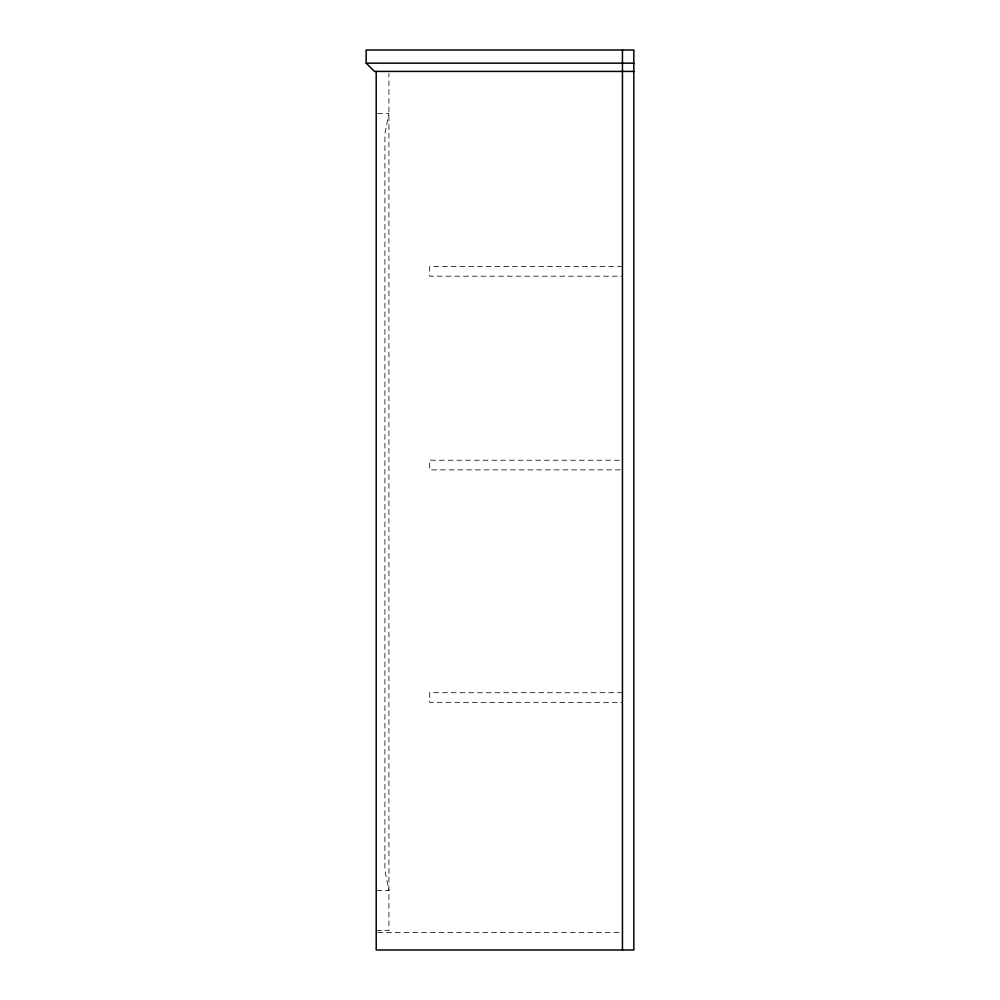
<?xml version="1.0" encoding="UTF-8"?>
<svg xmlns="http://www.w3.org/2000/svg" width="1000" height="1000" viewBox="0 0 1000 1000"><rect width="100%" height="100%" fill="white"/><g stroke="black" fill="none" stroke-linecap="round" stroke-linejoin="round"><path stroke-width="0.75" stroke-dasharray="5 3.75" d="M377.625 113.575L388.925 113.575L384.913 133.637L384.913 870.375L388.925 890.45L376.213 890.45M622.45 266.55L429.675 266.55L429.675 276.188L622.45 276.188M619.35 460.238L429.675 460.238L429.675 469.875L622.45 469.875M622.45 692.712L429.675 692.712L429.675 702.35L622.45 702.35M376.213 930.6L388.925 930.6L388.925 73.425M377.762 932.6L619.338 932.6"/><path stroke-width="1.5" d="M376.213 71.413L376.213 950L633.825 950L633.825 50L366.175 50L366.175 63.15L633.825 63.15M633.825 71.413L374.425 71.413L366.175 63.15M622.45 50L622.45 950"/></g></svg>
